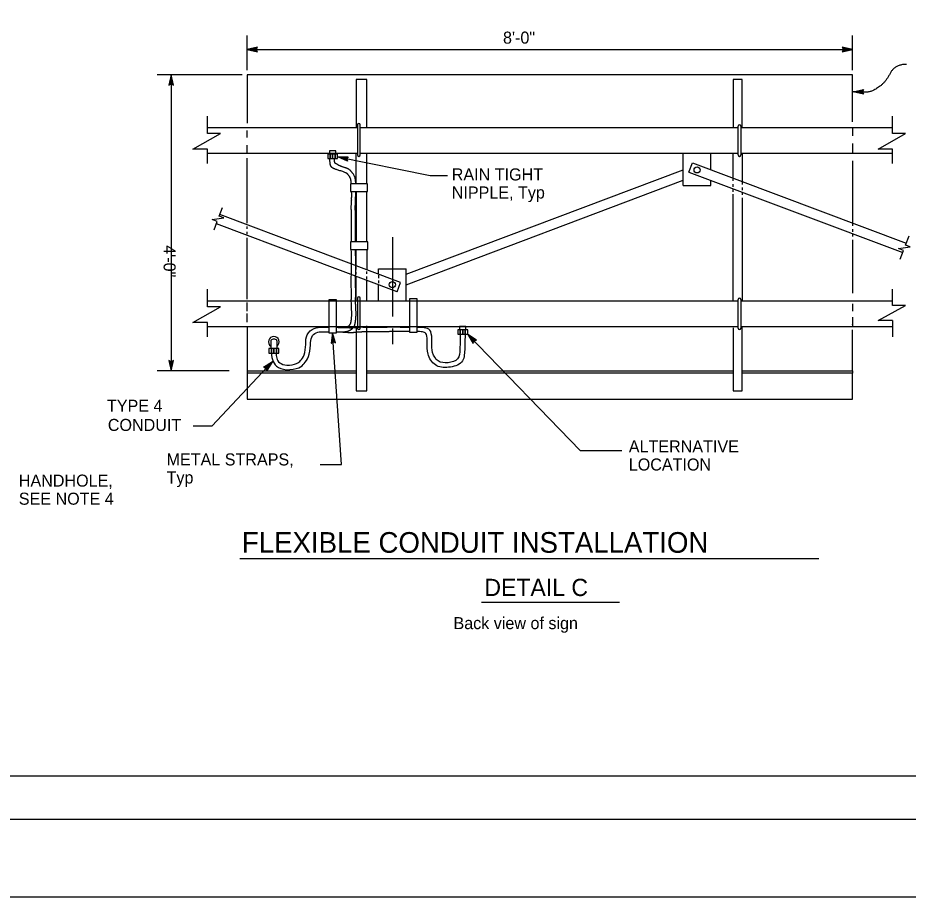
# Model space of a CAD drawing. Extents: x -894 to 866, y -476 to 714.
# Drawn here: x -160 to 358, y -476 to 34 of the extents above; entities that cross this region are included whole.
import ezdxf

# ---------------------------------------------------------------- set-up
doc = ezdxf.new("R2010")
doc.units = 0
for name, color, linetype in [('10 Sheet Format', 7, 'Continuous'), ('47 Electrical', 7, 'Continuous'), ('5 Exist Utils', 7, 'Continuous'), ('56 Stage 3 Anno', 7, 'Continuous'), ('57 Undefined', 7, 'Continuous'), ('60 Nongeo Data', 7, 'Continuous')]:
    doc.layers.add(name, color=color, linetype=linetype)

msp = doc.modelspace()

# ---------------------------------------------------------------- linework, layer by layer
at = {"layer": '10 Sheet Format'}
for p, q in [((-813.45, -406.04), (811.55, -406.04)), ((-863.43, -431.04), (836.57, -431.04))]:
    msp.add_line(p, q, dxfattribs=at)
for points in [[(-894.04, 713.56), (865.96, 713.56), (865.96, -476.44), (-894.04, -476.44)], [(-863.46, -431.04), (836.54, -431.04), (836.54, 668.96), (-863.46, 668.96)]]:
    msp.add_lwpolyline(points, close=True, dxfattribs=at)
at = {"layer": '47 Electrical'}
for p, q in [((25.11, -44.85), (21.47, -44.85)), ((97.05, -144.89), (97.05, -144.89)), ((-9.02, -157.85), (-12.66, -157.85))]:
    msp.add_line(p, q, dxfattribs=at)
for points in [[(21.85, -47.43), (21.85, -44.85), (20.41, -44.85), (20.41, -47.43)], [(23.29, -47.43), (23.29, -44.85), (21.85, -44.85), (21.85, -47.43)], [(24.73, -47.43), (24.73, -44.85), (23.29, -44.85), (23.29, -47.43)], [(26.18, -47.43), (26.18, -44.85), (24.73, -44.85), (24.73, -47.43)], [(72.44, -128.98), (67.93, -128.98), (67.93, -148.27), (72.44, -148.27)], [(101.75, -146.85), (95.99, -146.85), (95.99, -149.43), (101.75, -149.43)], [(100.69, -146.73), (100.69, -144.89), (97.05, -144.89), (97.05, -146.73)], [(-12.28, -160.43), (-12.28, -157.85), (-13.72, -157.85), (-13.72, -160.43)], [(-10.84, -160.43), (-10.84, -157.85), (-12.28, -157.85), (-12.28, -160.43)], [(-9.4, -160.43), (-9.4, -157.85), (-10.84, -157.85), (-10.84, -160.43)], [(-7.96, -160.43), (-7.96, -157.85), (-9.4, -157.85), (-9.4, -160.43)]]:
    msp.add_lwpolyline(points, close=True, dxfattribs=at)
for points in [[(20.41, -45.25), (20.41, -47.02)], [(21.44, -44.85), (20.82, -44.85)], [(25.11, -44.85), (25.11, -42.89), (21.47, -42.89), (21.47, -44.85)], [(21.85, -45.25), (21.85, -47.02)], [(21.85, -47.02), (21.85, -45.25)], [(22.88, -44.85), (22.26, -44.85)], [(23.29, -45.25), (23.29, -47.02)], [(23.29, -47.02), (23.29, -45.25)], [(24.33, -44.85), (23.7, -44.85)], [(24.73, -45.25), (24.73, -47.02)], [(24.73, -47.02), (24.73, -45.25)], [(25.77, -44.85), (25.14, -44.85)], [(26.18, -47.02), (26.18, -45.25)], [(20.82, -47.43), (21.44, -47.43)], [(22.26, -47.43), (22.88, -47.43)], [(23.7, -47.43), (24.33, -47.43)], [(25.14, -47.43), (25.77, -47.43)], [(95.99, -147.26), (95.99, -149.02)], [(97.02, -146.85), (96.39, -146.85)], [(96.39, -149.43), (97.02, -149.43)], [(97.43, -149.02), (97.43, -147.26)], [(97.43, -147.26), (97.43, -149.02)], [(98.46, -146.85), (97.84, -146.85)], [(97.84, -149.43), (98.46, -149.43)], [(98.87, -147.26), (98.87, -149.02)], [(98.87, -149.02), (98.87, -147.26)], [(99.9, -146.85), (99.28, -146.85)], [(99.28, -149.43), (99.9, -149.43)], [(100.31, -147.26), (100.31, -149.02)], [(100.31, -149.02), (100.31, -147.26)], [(101.35, -146.85), (100.72, -146.85)], [(100.72, -149.43), (101.35, -149.43)], [(101.75, -149.02), (101.75, -147.26)], [(-12.66, -153.71), (-12.66, -157.85)], [(-10.38, -152.35), (-11.3, -152.35)], [(-9.02, -157.85), (-9.02, -153.71)], [(-13.72, -158.26), (-13.72, -160.02)], [(-12.69, -157.85), (-13.31, -157.85)], [(-12.28, -158.26), (-12.28, -160.02)], [(-12.28, -160.02), (-12.28, -158.26)], [(-11.25, -157.85), (-11.87, -157.85)], [(-10.84, -158.26), (-10.84, -160.02)], [(-10.84, -160.02), (-10.84, -158.26)], [(-9.81, -157.85), (-10.43, -157.85)], [(-9.4, -158.26), (-9.4, -160.02)], [(-9.4, -160.02), (-9.4, -158.26)], [(-8.36, -157.85), (-8.99, -157.85)], [(-7.96, -160.02), (-7.96, -158.26)], [(-13.31, -160.43), (-12.69, -160.43)], [(-11.87, -160.43), (-11.25, -160.43)], [(-10.43, -160.43), (-9.81, -160.43)], [(-8.99, -160.43), (-8.36, -160.43)]]:
    msp.add_lwpolyline(points, dxfattribs=at)
for centre, radius, start, end in [((20.82, -45.25), 0.408, 90, 180), ((21.44, -45.25), 0.408, 0, 90), ((22.26, -45.25), 0.408, 90, 180), ((22.88, -45.25), 0.408, 0, 90), ((23.7, -45.25), 0.408, 90, 180), ((24.33, -45.25), 0.408, 0, 90), ((25.14, -45.25), 0.408, 90, 180), ((25.77, -45.25), 0.408, 0, 90), ((20.82, -47.02), 0.408, 180, 270), ((21.44, -47.02), 0.408, 270, 0), ((22.26, -47.02), 0.408, 180, 270), ((22.88, -47.02), 0.408, 270, 0), ((23.7, -47.02), 0.408, 180, 270), ((24.33, -47.02), 0.408, 270, 0), ((25.14, -47.02), 0.408, 180, 270), ((25.77, -47.02), 0.408, 270, 0), ((96.39, -147.26), 0.408, 90, 180), ((96.39, -149.02), 0.408, 180, 270), ((97.02, -147.26), 0.408, 0, 90), ((97.02, -149.02), 0.408, 270, 0), ((97.84, -147.26), 0.408, 90, 180), ((97.84, -149.02), 0.408, 180, 270), ((98.46, -147.26), 0.408, 0, 90), ((98.46, -149.02), 0.408, 270, 0), ((99.28, -147.26), 0.408, 90, 180), ((99.28, -149.02), 0.408, 180, 270), ((99.9, -147.26), 0.408, 0, 90), ((99.9, -149.02), 0.408, 270, 0), ((100.72, -147.26), 0.408, 90, 180), ((100.72, -149.02), 0.408, 180, 270), ((101.35, -147.26), 0.408, 0, 90), ((101.35, -149.02), 0.408, 270, 0), ((-10.88, -153.91), 3.1, 306.8173, 234.8541), ((-11.3, -153.71), 1.36, 90, 180), ((-10.38, -153.71), 1.36, 0, 90), ((-13.31, -158.26), 0.408, 90, 180), ((-13.31, -160.02), 0.408, 180, 270), ((-12.69, -158.26), 0.408, 0, 90), ((-12.69, -160.02), 0.408, 270, 0), ((-11.87, -158.26), 0.408, 90, 180), ((-11.87, -160.02), 0.408, 180, 270), ((-11.25, -158.26), 0.408, 0, 90), ((-11.25, -160.02), 0.408, 270, 0), ((-10.43, -158.26), 0.408, 90, 180), ((-10.43, -160.02), 0.408, 180, 270), ((-9.81, -158.26), 0.408, 0, 90), ((-9.81, -160.02), 0.408, 270, 0), ((-8.99, -158.26), 0.408, 90, 180), ((-8.99, -160.02), 0.408, 180, 270), ((-8.36, -158.26), 0.408, 0, 90), ((-8.36, -160.02), 0.408, 270, 0)]:
    msp.add_arc(centre, radius, start, end, dxfattribs=at)
for points, degree in [([(34.09, -62.07), (34.1, -59.55), (32.47, -56.9), (30.98, -55.53), (25.21, -53.8), (22.71, -52.79), (21.68, -50.53), (21.71, -47.37)], 2), ([(36.71, -62.09), (36.72, -58.82), (34.51, -55.22), (32.35, -53.23), (28.25, -52.14), (25.51, -50.59), (24.3, -49.97), (24.32, -47.39)], 2), ([(34.14, -66.66), (34.22, -68.55), (34.09, -70.8), (34.22, -72.05), (33.72, -76.35), (34.18, -77.95), (34.1, -81.17), (34.04, -95.67)], 3), ([(36.47, -66.66), (36.5, -68.8), (36.4, -70.78), (36.53, -72.06), (36.05, -76.15), (36.48, -77.65), (36.39, -81.33), (36.4, -95.7)], 3), ([(33.95, -100.19), (34.21, -110.73), (33.69, -119.84), (34.15, -125.09), (33.95, -127.65), (33.95, -132.86), (34.28, -137.53), (33.95, -141.84), (33.39, -143.82), (32.13, -145.23), (29.92, -145.75), (28.62, -145.83), (28.23, -145.75), (27.19, -145.75), (25.65, -145.55)], 2), ([(36.34, -100.34), (36.71, -110.8), (36.2, -119.8), (36.66, -125.07), (36.45, -127.75), (36.45, -132.77), (36.79, -137.53), (36.43, -142.22), (35.77, -145.05), (33.42, -147.49), (30.21, -148.24), (28.62, -148.24), (28.23, -148.24), (27.19, -148.24), (25.71, -148.26)], 2), ([(-12.27, -160.15), (-12.4, -160.5), (-11.85, -164.6), (-9.9, -168.12), (-4.01, -170.84), (4.78, -168.97), (6.44, -166.63), (9.7, -163.24), (10.44, -155.36), (10.79, -150.76), (13.55, -148.15), (17.46, -148.08), (19.89, -147.98), (21.09, -148.16)], 3), ([(-9.4, -160.48), (-9.64, -160.97), (-9.27, -163.74), (-7.98, -166.05), (-3.69, -168.03), (3.2, -166.56), (4.37, -164.91), (7.12, -162.05), (7.76, -155.27), (7.6, -149.4), (12.57, -145.52), (17.17, -145.28), (19.9, -145.3), (20.75, -145.3)], 3), ([(67.92, -147.95), (64.29, -147.93), (60.8, -147.93), (57.21, -147.9), (53.66, -148.17), (48.56, -148.13), (46.12, -148.17), (43.52, -148.03), (41.78, -148.07), (36.02, -148.43), (35.3, -148.6), (33.75, -148.58), (32.02, -148.58), (30.66, -148.44), (29.54, -148.39), (28.97, -148.35), (25.62, -148.3)], 2), ([(67.95, -145.54), (62.64, -145.54), (60.83, -145.27), (58.31, -145.37), (53.54, -145.5), (49.08, -145.5), (46.19, -145.5), (41.99, -145.56), (39.87, -145.36), (36.22, -145.67), (35.54, -145.71), (33.79, -145.92), (32.88, -145.82), (30.86, -145.78), (29.7, -145.73), (29.09, -145.69), (25.65, -145.64)], 2), ([(97.43, -149.43), (97.39, -154.14), (97.23, -158.09), (96.94, -164.54), (90.21, -166.4), (84.13, -165.83), (80.76, -160.16), (81.14, -154.27), (80.71, -146.86), (77.66, -145.98), (74.62, -145.48), (72.47, -145.51)], 3), ([(100.23, -149.45), (100.19, -154.21), (100.03, -158.21), (99.65, -166.7), (90.46, -169.24), (82.45, -168.48), (77.91, -160.85), (78.33, -154.26), (78.03, -148.94), (76.29, -148.24), (74.43, -147.96), (72.48, -147.9)], 3)]:
    msp.add_open_spline(points, degree=degree, dxfattribs=at)
at = {"layer": '5 Exist Utils'}
for p, q in [((-26.38, 15.94), (-26.38, 15.94)), ((-26.38, 1.14), (-26.38, 1.14)), ((-26.38, 1.14), (-26.38, 1.14)), ((325.4, 1.14), (325.4, 1.14)), ((-70.59, -170.79), (-70.59, -170.79)), ((-26.38, -170.79), (-26.38, -170.79))]:
    msp.add_line(p, q, dxfattribs=at)
at = {"layer": '56 Stage 3 Anno'}
for p, q in [((-26.38, 3.98), (-26.38, 24.1)), ((325.4, 3.98), (325.4, 24.1)), ((-20.38, 17.28), (-26.38, 15.94)), ((-26.38, 15.94), (325.4, 15.94)), ((-26.38, 15.94), (-26.38, 15.94)), ((-26.38, 15.94), (-20.38, 14.61)), ((-20.6, 16.92), (-25, 15.94)), ((-24.99, 15.94), (-20.62, 14.97)), ((-20.83, 16.56), (-23.62, 15.94)), ((-23.62, 15.94), (-20.8, 15.31)), ((-21.01, 16.22), (-22.24, 15.94)), ((-22.24, 15.94), (-21.03, 15.67)), ((-21.18, 15.94), (-20.38, 17.28)), ((-20.38, 14.61), (-21.18, 15.94)), ((-20.38, 17.28), (-20.38, 17.28)), ((325.4, 15.94), (319.4, 17.27)), ((319.4, 17.27), (319.4, 17.27)), ((319.4, 17.27), (320.2, 15.94)), ((320.2, 15.94), (319.4, 14.6)), ((319.4, 14.6), (325.4, 15.94)), ((319.62, 14.95), (324.02, 15.94)), ((324.01, 15.94), (319.64, 16.91)), ((322.64, 15.94), (319.81, 16.56)), ((319.85, 15.31), (322.64, 15.94)), ((320.03, 15.66), (321.26, 15.94)), ((321.26, 15.94), (320.05, 16.2)), ((325.4, 15.94), (325.4, 15.94)), ((-20.38, 14.61), (-20.38, 14.61)), ((319.4, 14.6), (319.4, 14.6)), ((-29.22, 1.14), (-78.74, 1.14)), ((-70.59, 1.14), (-71.92, -4.86)), ((-70.59, 1.14), (-70.59, -170.79)), ((-69.25, -4.86), (-70.59, 1.14)), ((-70.59, 1.14), (-70.59, 1.14)), ((-71.92, -4.86), (-70.59, -4.06)), ((-71.92, -4.86), (-71.92, -4.86)), ((-70.59, -0.25), (-71.56, -4.62)), ((-70.59, -1.62), (-71.21, -4.44)), ((-70.58, -3), (-70.85, -4.21)), ((-69.6, -4.64), (-70.59, -0.24)), ((-69.96, -4.41), (-70.59, -1.62)), ((-70.59, -4.06), (-69.25, -4.86)), ((-70.31, -4.23), (-70.58, -3)), ((-69.25, -4.86), (-69.25, -4.86)), ((106.91, -152.96), (101.75, -149.6)), ((101.75, -149.6), (101.75, -149.6)), ((101.75, -149.6), (105, -154.82)), ((106.5, -153.05), (102.72, -150.59)), ((102.72, -150.6), (105.09, -154.4)), ((106.08, -153.13), (103.69, -151.58)), ((103.69, -151.58), (105.22, -154.03)), ((105.71, -153.25), (104.65, -152.56)), ((104.65, -152.56), (105.31, -153.62)), ((105, -154.82), (105.39, -153.32)), ((105, -154.82), (105, -154.82)), ((105.39, -153.32), (106.91, -152.96)), ((106.91, -152.96), (106.91, -152.96)), ((-70.59, -165.59), (-71.93, -164.79)), ((-71.93, -164.79), (-71.93, -164.79)), ((-71.93, -164.79), (-70.59, -170.79)), ((-71.57, -165.01), (-70.59, -169.41)), ((-71.21, -165.24), (-70.59, -168.03)), ((-70.87, -165.42), (-70.59, -166.64)), ((-70.59, -170.79), (-69.26, -164.79)), ((-69.26, -164.79), (-70.59, -165.59)), ((-70.59, -168.03), (-69.96, -165.2)), ((-70.59, -166.64), (-70.32, -165.44)), ((-70.58, -169.4), (-69.62, -165.02)), ((-69.26, -164.79), (-69.26, -164.79)), ((-36.91, -170.79), (-78.74, -170.79)), ((-70.59, -170.79), (-70.59, -170.79))]:
    msp.add_line(p, q, dxfattribs=at)
for points in [[(331.67, -9.99), (325.76, -8.67), (331.67, -7.37), (331.46, -7.71), (327.13, -8.67), (331.46, -9.64), (331.25, -9.29), (328.48, -8.68), (331.25, -8.06), (331.04, -8.41), (329.84, -8.68), (331.04, -8.95), (330.88, -8.67), (331.67, -7.37), (330.88, -8.67)], [(31.83, -48.99), (26.3, -46.53), (32.35, -46.41), (32.08, -46.72), (27.65, -46.8), (31.7, -48.61), (31.56, -48.22), (28.97, -47.07), (31.8, -47.02), (31.53, -47.32), (30.3, -47.34), (31.43, -47.84), (31.32, -47.54), (32.35, -46.41), (31.32, -47.54)], [(25.03, -154.44), (23.28, -148.64), (22.41, -154.63), (22.74, -154.4), (23.37, -150.01), (24.66, -154.25), (24.3, -154.07), (23.48, -151.36), (23.07, -154.16), (23.41, -153.92), (23.58, -152.71), (23.94, -153.89), (23.66, -153.75), (22.41, -154.63), (23.66, -153.75)], [(-16.89, -168.59), (-11.74, -165.4), (-15.05, -170.47), (-15.14, -170.07), (-12.72, -166.36), (-16.49, -168.7), (-16.1, -168.8), (-13.69, -167.3), (-15.24, -169.68), (-15.33, -169.28), (-14.66, -168.26), (-15.71, -168.9), (-15.4, -168.98), (-15.05, -170.47), (-15.4, -168.98)]]:
    msp.add_lwpolyline(points, close=True, dxfattribs=at)
for points in [[(26.3, -46.53), (80.01, -57.33), (90.11, -57.33)], [(57.97, -93.19), (57.97, -139.19)], [(16.02, -225.09), (28.47, -225.09), (23.28, -148.64)], [(57.97, -146.09), (57.97, -155.29)], [(101.75, -149.6), (167.16, -216.91), (191.37, -216.91)], [(-11.74, -165.4), (-46.92, -202.92), (-57.79, -202.92)]]:
    msp.add_lwpolyline(points, dxfattribs=at)
msp.add_open_spline([(356.69, 7.26), (349.86, 7.26), (344.54, -3.36), (336.01, -9.05), (330.69, -8.67), (325.76, -8.67)], degree=2, dxfattribs=at)
at = {"layer": '57 Undefined'}
for p, q in [((-30.68, -279.74), (305.78, -279.74)), ((109.84, -305.12), (190.06, -305.12))]:
    msp.add_line(p, q, dxfattribs=at)
at = {"layer": '60 Nongeo Data'}
for p, q in [((227.02, -63.18), (227.02, -44.78)), ((243.12, -53.94), (243.12, -44.78)), ((230.29, -55.25), (232.32, -49.87)), ((232.32, -49.87), (356.58, -96.67)), ((66.02, -114.57), (227.02, -53.94)), ((230.29, -55.25), (354.57, -102.06)), ((66.02, -120.72), (227.02, -60.08)), ((243.12, -63.18), (243.12, -60.08)), ((227.02, -63.18), (243.12, -63.18)), ((62.75, -119.4), (-42.23, -79.87)), ((60.72, -124.79), (-44.23, -85.26)), ((49.92, -111.48), (66.02, -111.48)), ((49.92, -114.57), (49.92, -111.48)), ((66.02, -129.88), (66.02, -111.48)), ((49.92, -129.88), (49.92, -120.72)), ((60.72, -124.79), (62.75, -119.4)), ((348.7, -141.52), (348.7, -150.91)), ((-26.38, -170.79), (-26.38, -172.01)), ((325.4, -170.79), (325.4, -172.01))]:
    msp.add_line(p, q, dxfattribs=at)
for points in [[(325.4, -26.02), (325.4, 1.14), (-26.38, 1.14), (-26.38, -26.84)], [(43.06, -29.49), (43.06, -1.53), (36.86, -1.53), (36.86, -29.49)], [(261.32, -29.49), (261.32, -1.51), (256.03, -1.51), (256.03, -29.49)], [(-49.49, -50.34), (-49.49, -41.95), (-57.88, -41.95), (-41.95, -32.96), (-49.53, -32.96), (-49.53, -22.73)], [(348.7, -50.34), (348.7, -41.95), (340.31, -41.95), (356.25, -32.96), (348.66, -32.96), (348.66, -22.73)], [(-49.53, -29.49), (-49.53, -29.49), (21.12, -29.49)], [(21.12, -29.49), (37.72, -29.49)], [(37.72, -27.91), (37.72, -31.88)], [(39.31, -45.35), (39.31, -31.6), (39.31, -27.91)], [(39.31, -29.49), (43.06, -29.49)], [(42.64, -29.49), (67.66, -29.49)], [(67.66, -29.49), (258.86, -29.49)], [(258.86, -45.35), (258.86, -32.4), (258.86, -28.67)], [(260.46, -28.67), (260.46, -31.99)], [(260.46, -29.49), (348.7, -29.49), (348.7, -29.49)], [(325.4, -29.49), (325.4, -34.29)], [(-26.38, -35.28), (-26.38, -31.21)], [(37.72, -31.88), (37.72, -45.35)], [(260.46, -31.99), (260.46, -45.35)], [(-26.38, -44.52), (-26.38, -39.75)], [(325.4, -38.76), (325.4, -44.52)], [(37.72, -44.52), (-49.49, -44.52), (-49.49, -44.52)], [(36.86, -62.08), (36.86, -44.52)], [(43.17, -44.52), (39.31, -44.52)], [(258.86, -44.52), (43.06, -44.52)], [(43.06, -62.08), (43.06, -44.52)], [(256.03, -60.3), (256.03, -44.52)], [(348.7, -44.52), (348.7, -44.52), (260.46, -44.52)], [(261.32, -44.52), (261.32, -62.48)], [(-26.38, -84.96), (-26.38, -47.19)], [(325.4, -48.68), (325.4, -86.42)], [(36.86, -66.79), (36.86, -95.72)], [(43.06, -95.79), (43.06, -66.72)], [(256.03, -63.8), (256.03, -62.22)], [(256.03, -66.67), (256.03, -64.98)], [(261.32, -64.27), (261.32, -65.77)], [(261.32, -67.12), (261.32, -68.59)], [(256.03, -130.12), (256.03, -68.19)], [(261.32, -70.16), (261.32, -130.12)], [(-45.57, -88.89), (-43.73, -83.98), (-46.68, -82.87), (-39.9, -81.81), (-42.57, -80.81), (-40.68, -75.77)], [(-26.38, -88.33), (-26.38, -86.89)], [(-26.38, -91.43), (-26.38, -90.02)], [(325.4, -88.37), (325.4, -89.95)], [(325.4, -91.21), (325.4, -92.79)], [(353.16, -105.84), (355.02, -100.87), (352.07, -99.77), (358.85, -98.71), (356.19, -97.71), (358.23, -92.25)], [(-26.38, -129.08), (-26.38, -93.53)], [(325.4, -94.55), (325.4, -125.6)], [(36.86, -109.53), (36.86, -100.29)], [(43.06, -100.36), (43.06, -111.92)], [(36.86, -111.84), (36.86, -110.37)], [(36.86, -114.81), (36.86, -113.33)], [(43.06, -114.47), (43.06, -113)], [(36.86, -130.12), (36.86, -115.98)], [(43.06, -117.44), (43.06, -115.95)], [(43.06, -130.12), (43.06, -118.13)], [(49.92, -115.24), (49.92, -116.93)], [(49.92, -118.24), (49.92, -119.79)], [(-49.49, -150.97), (-49.49, -142.58), (-57.88, -142.58), (-41.94, -133.6), (-49.53, -133.6), (-49.53, -123.36)], [(348.7, -141.52), (348.7, -141.52), (340.31, -141.52), (356.23, -132.71), (348.7, -132.71), (348.7, -123.38)], [(37.72, -128.54), (37.72, -132.51)], [(39.31, -145.98), (39.31, -132.23), (39.31, -128.54)], [(258.86, -145.98), (258.86, -133.03), (258.86, -129.3)], [(260.46, -129.3), (260.46, -132.62)], [(-49.53, -130.12), (-49.53, -130.12), (43.06, -130.12)], [(-26.38, -136), (-26.38, -131.1)], [(37.72, -132.51), (37.72, -145.98)], [(43.06, -130.12), (258.86, -130.12)], [(260.46, -130.12), (324.7, -130.12)], [(260.46, -132.62), (260.46, -145.98)], [(324.97, -130.12), (348.7, -130.12)], [(325.4, -131.79), (325.4, -136.02)], [(-26.38, -142.37), (-26.38, -137.47)], [(325.4, -139.49), (325.4, -145.15)], [(36.86, -145.31), (36.86, -182.35), (43.06, -182.35), (43.06, -144.6)], [(325.4, -143.95), (325.4, -143.79)], [(43.06, -145.15), (-49.49, -145.15), (-49.49, -145.15)], [(-26.38, -145.15), (-26.38, -146.09)], [(-26.38, -145.68), (-26.38, -170.79), (36.86, -170.79)], [(258.86, -145.15), (43.06, -145.15)], [(256.03, -145.81), (256.03, -182.36), (261.32, -182.36), (261.32, -145.01)], [(348.7, -145.15), (348.7, -145.15), (260.46, -145.15)], [(261.32, -170.79), (325.4, -170.79), (325.4, -146.86)], [(36.86, -172.01), (-26.38, -172.01), (-26.38, -187.17), (325.4, -187.17), (325.4, -172.01), (261.32, -172.01)], [(43.06, -170.79), (256.03, -170.79)], [(256.03, -172.01), (43.06, -172.01)]]:
    msp.add_lwpolyline(points, dxfattribs=at)
for points in [[(33.58, -62.14), (33.58, -66.64), (43.51, -66.64), (43.51, -62.14)], [(33.72, -95.72), (33.72, -100.27), (43.8, -100.27), (43.8, -95.72)], [(25.62, -129.58), (21.12, -129.58), (21.12, -148.64), (25.62, -148.64)]]:
    msp.add_lwpolyline(points, close=True, dxfattribs=at)
for centre in [(235.07, -54.01), (58, -120.7)]:
    msp.add_circle(centre, 1.78, dxfattribs=at)
for centre, start, end in [((38.51, -27.91), 0, 180), ((259.66, -28.67), 0, 180), ((38.51, -45.35), 180, 0), ((259.66, -45.35), 180, 0), ((38.51, -128.54), 0, 180), ((259.66, -129.3), 0, 180), ((38.51, -145.98), 180, 0), ((259.66, -145.98), 180, 0)]:
    msp.add_arc(centre, 0.797, start, end, dxfattribs=at)

# ---------------------------------------------------------------- texts
at = {"layer": '57 Undefined'}
for s, height, p in [('8\'-0"', 7, (122.28, 19.3)), ('RAIN TIGHT', 7, (92.5, -60.15)), ('NIPPLE, Typ', 7, (92.5, -70.65)), ('TYPE 4 ', 7, (-107.87, -194.53)), ('CONDUIT', 7, (-107.35, -205.65)), ('ALTERNATIVE', 7, (195.37, -218.14)), ('METAL STRAPS,', 7, (-73.22, -225.68)), ('LOCATION', 7, (195.37, -228.64)), ('HANDHOLE,', 7, (-159.08, -237.99)), ('Typ', 7, (-73.22, -236.18)), ('SEE NOTE 4', 7, (-159.08, -248.49)), ('FLEXIBLE CONDUIT INSTALLATION', 12, (-29.46, -276.4)), ('DETAIL C', 10, (111.48, -301.52)), ('Back view of sign', 7, (93.51, -320.76))]:
    msp.add_text(s, height=height, dxfattribs=at).set_placement(p)
msp.add_text('4\'-0"', height=7, rotation=270, dxfattribs=at).set_placement((-74.94, -97.76))

doc.saveas('drawing.dxf')
